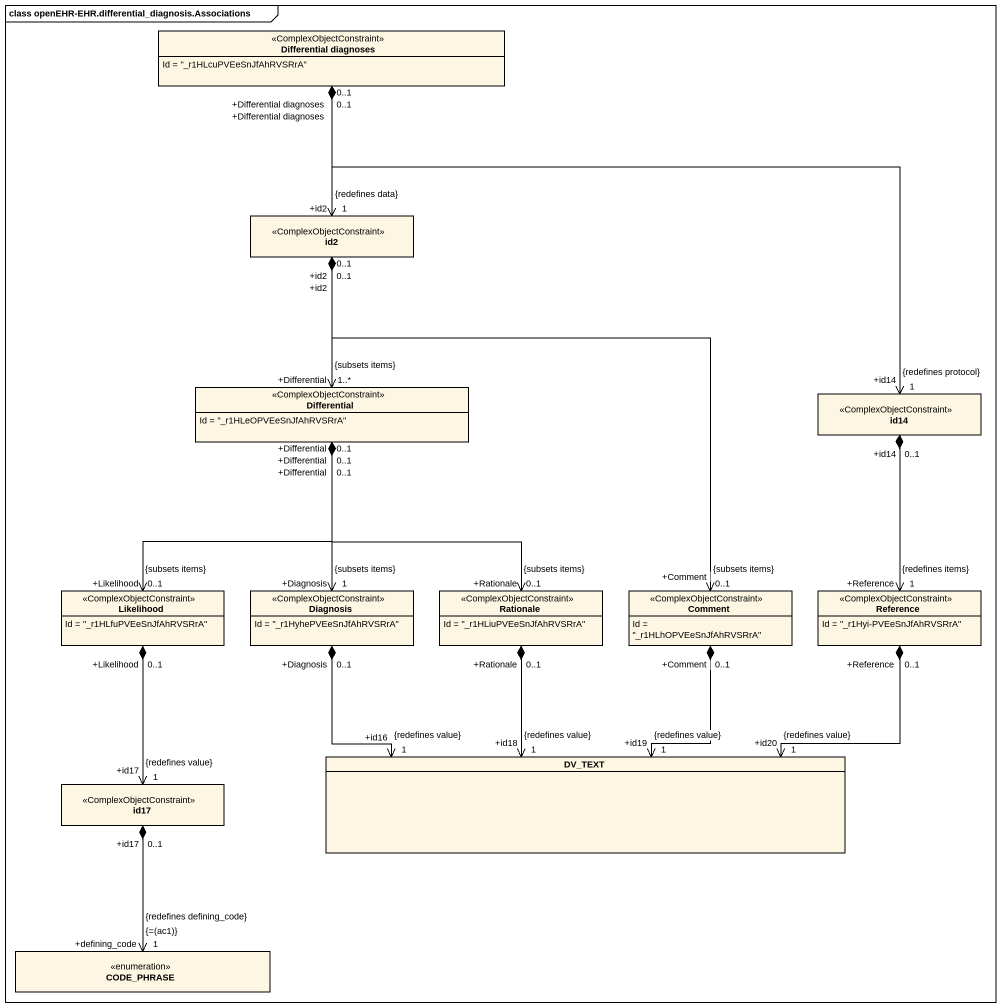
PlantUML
@startuml
mainframe class openEHR-EHR.differential_diagnosis.Associations
hide circle
hide empty members
class "Differential diagnoses" as Differential_diagnoses <<ComplexObjectConstraint>> {
  Id = "_r1HLcuPVEeSnJfAhRVSRrA"
}
class id2 <<ComplexObjectConstraint>>
class Differential <<ComplexObjectConstraint>> {
  Id = "_r1HLeOPVEeSnJfAhRVSRrA"
}
class id14 <<ComplexObjectConstraint>>
class Likelihood <<ComplexObjectConstraint>> {
  Id = "_r1HLfuPVEeSnJfAhRVSRrA"
}
class Diagnosis <<ComplexObjectConstraint>> {
  Id = "_r1HyhePVEeSnJfAhRVSRrA"
}
class Rationale <<ComplexObjectConstraint>> {
  Id = "_r1HLiuPVEeSnJfAhRVSRrA"
}
class Comment <<ComplexObjectConstraint>> {
  Id = "_r1HLhOPVEeSnJfAhRVSRrA"
}
class Reference <<ComplexObjectConstraint>> {
  Id = "_r1Hyi-PVEeSnJfAhRVSRrA"
}
class DV_TEXT
class id17 <<ComplexObjectConstraint>>
enum CODE_PHRASE
Differential_diagnoses "+Differential diagnoses\n0..1" *--> "+id2\n1\n{redefines data}" id2
Differential_diagnoses "+Differential diagnoses\n0..1" *--> "+id14\n1\n{redefines protocol}" id14
id2 "+id2\n0..1" *--> "+Differential\n1..*\n{subsets items}" Differential
id2 "+id2\n0..1" *--> "+Comment\n0..1\n{subsets items}" Comment
Differential "+Differential\n0..1" *--> "+Likelihood\n0..1\n{subsets items}" Likelihood
Differential "+Differential\n0..1" *--> "+Diagnosis\n1\n{subsets items}" Diagnosis
Differential "+Differential\n0..1" *--> "+Rationale\n0..1\n{subsets items}" Rationale
id14 "+id14\n0..1" *--> "+Reference\n1\n{redefines items}" Reference
Likelihood "+Likelihood\n0..1" *--> "+id17\n1\n{redefines value}" id17
Diagnosis "+Diagnosis\n0..1" *--> "+id16\n1\n{redefines value}" DV_TEXT
Rationale "+Rationale\n0..1" *--> "+id18\n1\n{redefines value}" DV_TEXT
Comment "+Comment\n0..1" *--> "+id19\n1\n{redefines value}" DV_TEXT
Reference "+Reference\n0..1" *-left-> "+id20\n1\n{redefines value}" DV_TEXT
id17 "+id17\n0..1" *--> "+defining_code\n1\n{=(ac1)}\n{redefines defining_code}" CODE_PHRASE
@enduml
